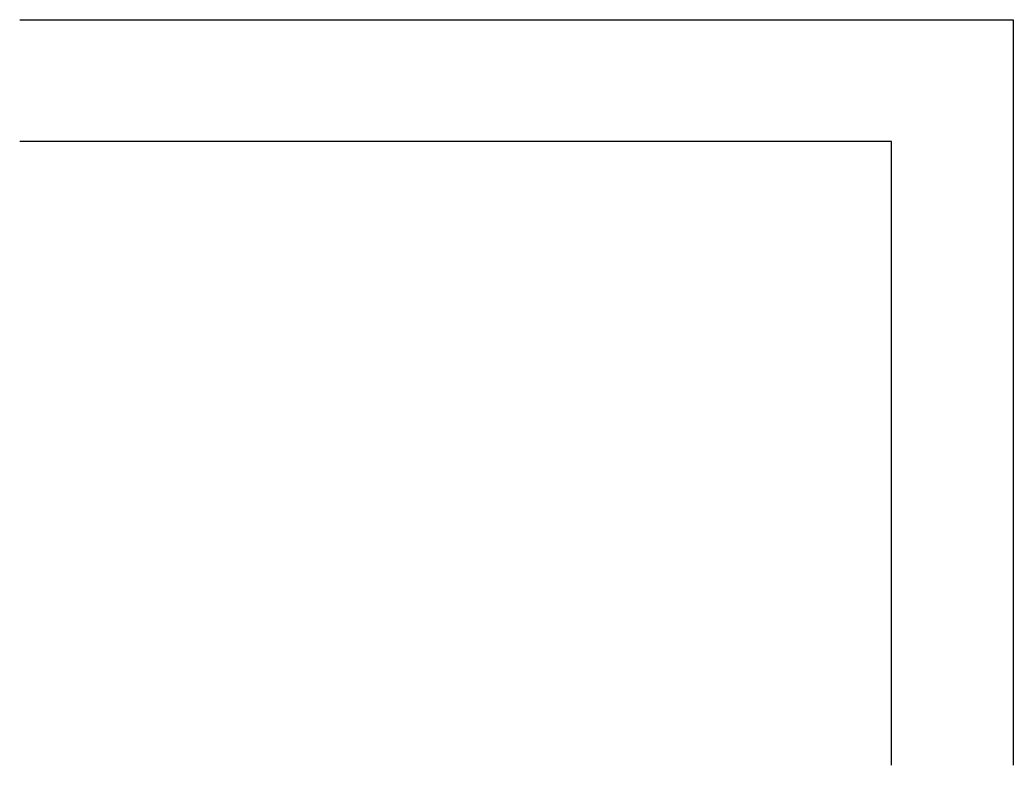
# Model space of a CAD drawing. Units: millimetres at full size, sheet at 1:100. Extents: x -9429 to 2816, y -6551 to 2633.
import ezdxf

# ---------------------------------------------------------------- set-up
doc = ezdxf.new("R2010")
doc.units = ezdxf.units.MM
doc.header["$LTSCALE"] = 100
doc.layers.add('0-0', color=7, linetype='Continuous')

msp = doc.modelspace()

# ---------------------------------------------------------------- linework, layer by layer
at = {"layer": '0-0'}
for points in [[(-9428.6, 2632.7), (2816.3, 2632.7), (2816.3, -6551)], [(1316.3, -6551), (1316.3, 1132.7), (-9428.6, 1132.7)]]:
    msp.add_lwpolyline(points, dxfattribs=at)

doc.saveas('drawing.dxf')
